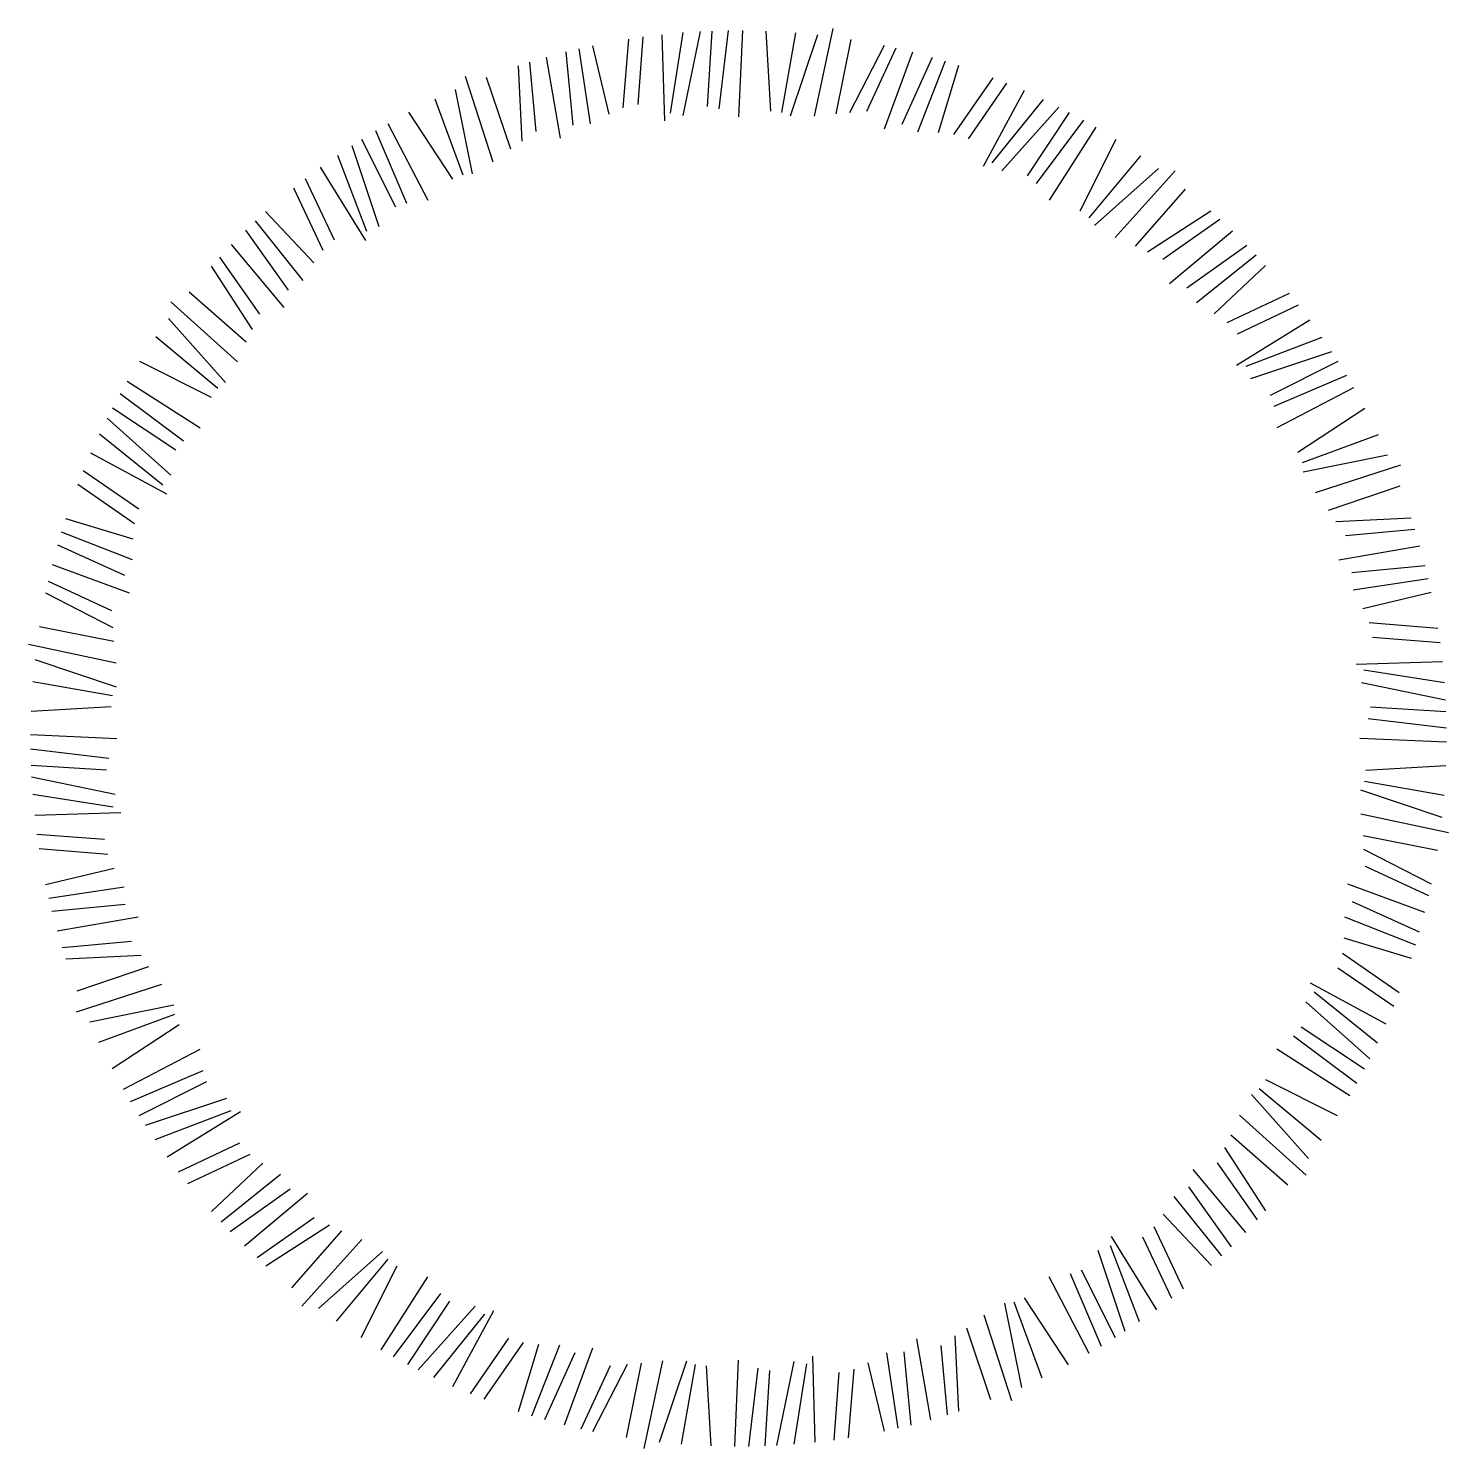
# Model space of a CAD drawing. Extents: x -6 to 6, y -6 to 6.1.
import ezdxf

# ---------------------------------------------------------------- set-up
doc = ezdxf.new("R2010")
doc.units = 0
doc.layers.get('0').update_dxf_attribs({"color": 94, "linetype": 'CONTINUOUS'})

msp = doc.modelspace()

# ---------------------------------------------------------------- linework, layer by layer
at = {"color": 0}
for p, q in [((-0.49, 6.028), (-0.598, 5.346)), ((-0.344, 6.038), (-0.49, 5.327)), ((-0.245, 6.042), (-0.284, 5.401)), ((-0.107, 6.046), (-0.185, 5.382)), ((0.014, 6.046), (-0.019, 5.314)), ((0.213, 6.042), (0.252, 5.364)), ((0.464, 6.027), (0.347, 5.352)), ((0.781, 6.064), (0.623, 5.32)), ((-1.256, 5.917), (-1.118, 5.337)), ((-0.95, 5.974), (-1, 5.392)), ((-0.828, 5.992), (-0.873, 5.419)), ((-0.667, 6.011), (-0.647, 5.282)), ((0.65, 6.009), (0.419, 5.321)), ((0.932, 5.971), (0.805, 5.341)), ((1.215, 5.918), (0.923, 5.348)), ((-1.789, 5.779), (-1.736, 5.19)), ((-1.648, 5.821), (-1.53, 5.135)), ((-1.483, 5.865), (-1.423, 5.245)), ((-1.372, 5.892), (-1.275, 5.254)), ((1.315, 5.896), (1.066, 5.36)), ((1.457, 5.862), (1.217, 5.209)), ((1.623, 5.818), (1.365, 5.251)), ((1.732, 5.786), (1.497, 5.185)), ((-2.335, 5.658), (-2.1, 4.934)), ((-1.887, 5.748), (-1.854, 5.108)), ((1.845, 5.75), (1.674, 5.178)), ((-2.42, 5.545), (-2.276, 4.833)), ((-2.157, 5.652), (-1.952, 5.044)), ((2.138, 5.645), (1.804, 5.166)), ((2.253, 5.6), (1.928, 5.127)), ((2.402, 5.537), (2.055, 4.894)), ((-2.591, 5.467), (-2.355, 4.824)), ((2.564, 5.462), (2.129, 4.926)), ((-2.816, 5.355), (-2.443, 4.787)), ((2.696, 5.397), (2.214, 4.856)), ((2.783, 5.352), (2.429, 4.816)), ((-3.095, 5.198), (-2.831, 4.584)), ((-2.991, 5.259), (-2.652, 4.608)), ((2.904, 5.286), (2.505, 4.751)), ((3.009, 5.226), (2.615, 4.608)), ((-3.296, 5.073), (-3.067, 4.384)), ((-3.213, 5.126), (-2.925, 4.551)), ((3.18, 5.123), (2.875, 4.516)), ((-3.418, 4.991), (-3.17, 4.346)), ((3.389, 4.985), (2.951, 4.458)), ((-3.563, 4.888), (-3.18, 4.266)), ((3.542, 4.876), (2.998, 4.395)), ((3.682, 4.858), (3.174, 4.292)), ((-3.789, 4.714), (-3.541, 4.185)), ((-3.692, 4.791), (-3.445, 4.272)), ((3.767, 4.702), (3.342, 4.22)), ((-4.026, 4.512), (-3.616, 4.078)), ((3.985, 4.515), (3.447, 4.167)), ((-4.196, 4.354), (-3.834, 3.847)), ((-4.114, 4.432), (-3.711, 3.928)), ((4.061, 4.446), (3.577, 4.106)), ((4.167, 4.345), (3.633, 3.9)), ((-4.317, 4.232), (-3.872, 3.698)), ((4.289, 4.224), (3.782, 3.862)), ((-4.418, 4.126), (-4.078, 3.642)), ((4.367, 4.142), (3.863, 3.738)), ((-4.487, 4.05), (-4.139, 3.512)), ((4.447, 4.054), (4.013, 3.644)), ((-4.83, 3.747), (-4.264, 3.239)), ((-4.674, 3.832), (-4.192, 3.407)), ((4.649, 3.817), (4.12, 3.569)), ((4.725, 3.72), (4.207, 3.473)), ((-4.848, 3.607), (-4.367, 3.063)), ((4.823, 3.591), (4.201, 3.208)), ((-4.957, 3.454), (-4.43, 3.016)), ((4.926, 3.446), (4.281, 3.198)), ((5.007, 3.323), (4.319, 3.095)), ((-5.095, 3.245), (-4.488, 2.94)), ((5.061, 3.24), (4.486, 2.953)), ((-5.199, 3.074), (-4.58, 2.68)), ((5.133, 3.123), (4.519, 2.859)), ((5.194, 3.019), (4.543, 2.68)), ((-5.258, 2.97), (-4.723, 2.57)), ((-5.324, 2.848), (-4.788, 2.494)), ((5.29, 2.844), (4.722, 2.471)), ((-5.37, 2.761), (-4.828, 2.279)), ((-5.434, 2.629), (-4.898, 2.195)), ((5.402, 2.619), (4.759, 2.383)), ((-5.509, 2.467), (-4.867, 2.12)), ((5.48, 2.448), (4.768, 2.304)), ((-5.572, 2.318), (-5.099, 1.993)), ((5.592, 2.363), (4.869, 2.127)), ((-5.618, 2.203), (-5.138, 1.869)), ((5.587, 2.185), (4.979, 1.98)), ((-5.722, 1.91), (-5.15, 1.739)), ((5.683, 1.914), (5.043, 1.882)), ((5.714, 1.817), (5.125, 1.764)), ((-5.79, 1.688), (-5.223, 1.43)), ((-5.758, 1.797), (-5.157, 1.562)), ((5.756, 1.676), (5.07, 1.558)), ((-5.834, 1.522), (-5.181, 1.282)), ((5.8, 1.51), (5.18, 1.45)), ((-5.869, 1.38), (-5.332, 1.131)), ((5.827, 1.4), (5.189, 1.303)), ((-5.89, 1.28), (-5.32, 0.988)), ((5.852, 1.284), (5.271, 1.146)), ((-5.943, 0.997), (-5.313, 0.87)), ((5.909, 0.978), (5.326, 1.028)), ((-6.036, 0.846), (-5.292, 0.688)), ((5.927, 0.856), (5.354, 0.901)), ((-5.981, 0.716), (-5.293, 0.484)), ((5.946, 0.695), (5.216, 0.675)), ((5.963, 0.518), (5.281, 0.626)), ((-5.999, 0.529), (-5.324, 0.412)), ((5.973, 0.371), (5.262, 0.518)), ((-6.014, 0.278), (-5.336, 0.317)), ((5.977, 0.273), (5.336, 0.312)), ((5.981, 0.135), (5.317, 0.213)), ((-6.019, 0.079), (-5.286, 0.046)), ((5.981, 0.014), (5.248, 0.046)), ((-6.018, -0.042), (-5.355, -0.12)), ((-6.014, -0.18), (-5.373, -0.219)), ((5.977, -0.185), (5.299, -0.224)), ((-6.01, -0.278), (-5.3, -0.425)), ((5.962, -0.436), (5.287, -0.319)), ((-6, -0.425), (-5.318, -0.533)), ((5.944, -0.623), (5.255, -0.391)), ((-5.983, -0.602), (-5.254, -0.582)), ((5.999, -0.753), (5.254, -0.595)), ((-5.964, -0.763), (-5.391, -0.808)), ((5.906, -0.904), (5.276, -0.777)), ((-5.946, -0.885), (-5.364, -0.935)), ((5.853, -1.187), (5.282, -0.895)), ((-5.89, -1.191), (-5.309, -1.053)), ((5.831, -1.287), (5.295, -1.038)), ((5.797, -1.429), (5.144, -1.189)), ((-5.864, -1.307), (-5.226, -1.21)), ((-5.837, -1.417), (-5.217, -1.357)), ((5.752, -1.595), (5.186, -1.337)), ((-5.793, -1.583), (-5.107, -1.465)), ((5.72, -1.704), (5.12, -1.469)), ((-5.751, -1.724), (-5.162, -1.671)), ((5.685, -1.817), (5.113, -1.646)), ((-5.72, -1.822), (-5.08, -1.789)), ((5.58, -2.11), (5.101, -1.776)), ((-5.624, -2.092), (-5.016, -1.887)), ((5.535, -2.225), (5.061, -1.9)), ((-5.63, -2.27), (-4.906, -2.034)), ((5.471, -2.374), (4.829, -2.027)), ((5.397, -2.536), (4.861, -2.102)), ((-5.517, -2.355), (-4.805, -2.211)), ((5.332, -2.668), (4.79, -2.186)), ((-5.439, -2.526), (-4.796, -2.29)), ((-5.327, -2.751), (-4.759, -2.378)), ((5.287, -2.755), (4.751, -2.401)), ((5.221, -2.877), (4.686, -2.477)), ((-5.231, -2.926), (-4.58, -2.587)), ((5.161, -2.981), (4.543, -2.587)), ((-5.17, -3.03), (-4.556, -2.766)), ((-5.098, -3.147), (-4.523, -2.86)), ((5.058, -3.152), (4.451, -2.847)), ((-5.045, -3.231), (-4.356, -3.002)), ((4.811, -3.514), (4.33, -2.97)), ((4.92, -3.361), (4.393, -2.923)), ((-4.963, -3.353), (-4.319, -3.105)), ((-4.86, -3.498), (-4.238, -3.115)), ((4.793, -3.654), (4.227, -3.146)), ((4.637, -3.739), (4.155, -3.314)), ((-4.763, -3.627), (-4.245, -3.38)), ((-4.686, -3.724), (-4.157, -3.476)), ((4.45, -3.957), (4.102, -3.419)), ((-4.484, -3.961), (-4.05, -3.551)), ((4.28, -4.139), (3.835, -3.605)), ((4.381, -4.033), (4.041, -3.549)), ((-4.404, -4.049), (-3.901, -3.645)), ((-4.326, -4.131), (-3.819, -3.769)), ((-4.205, -4.252), (-3.67, -3.807)), ((4.077, -4.339), (3.673, -3.835)), ((4.159, -4.261), (3.797, -3.754)), ((-4.098, -4.353), (-3.614, -4.013)), ((-4.023, -4.422), (-3.484, -4.074)), ((3.752, -4.621), (3.504, -4.092)), ((3.989, -4.419), (3.579, -3.985)), ((-3.804, -4.609), (-3.38, -4.127)), ((-3.72, -4.765), (-3.211, -4.199)), ((3.526, -4.795), (3.143, -4.173)), ((3.655, -4.698), (3.407, -4.179)), ((-3.579, -4.783), (-3.035, -4.302)), ((3.258, -4.98), (3.03, -4.291)), ((3.381, -4.898), (3.133, -4.253)), ((-3.426, -4.892), (-2.988, -4.365)), ((-3.217, -5.03), (-2.912, -4.423)), ((-3.046, -5.134), (-2.652, -4.515)), ((2.954, -5.166), (2.615, -4.515)), ((3.058, -5.105), (2.794, -4.491)), ((3.175, -5.033), (2.888, -4.458)), ((-2.942, -5.193), (-2.542, -4.658)), ((-2.82, -5.259), (-2.466, -4.723)), ((-2.733, -5.305), (-2.251, -4.763)), ((-2.439, -5.444), (-2.092, -4.802)), ((2.383, -5.452), (2.239, -4.74)), ((2.554, -5.374), (2.318, -4.731)), ((2.778, -5.262), (2.406, -4.694)), ((-2.601, -5.369), (-2.167, -4.833)), ((2.298, -5.565), (2.062, -4.841)), ((-2.29, -5.507), (-1.965, -5.034)), ((1.611, -5.728), (1.493, -5.042)), ((1.849, -5.655), (1.817, -5.015)), ((2.12, -5.559), (1.915, -4.951)), ((-2.175, -5.553), (-1.841, -5.073)), ((-1.882, -5.657), (-1.711, -5.085)), ((-1.769, -5.693), (-1.534, -5.092)), ((-1.66, -5.725), (-1.402, -5.158)), ((-1.494, -5.769), (-1.254, -5.116)), ((1.335, -5.799), (1.238, -5.161)), ((1.445, -5.772), (1.385, -5.152)), ((1.752, -5.686), (1.699, -5.097)), ((-1.352, -5.804), (-1.103, -5.267)), ((-1.252, -5.825), (-0.96, -5.255)), ((-0.969, -5.878), (-0.842, -5.248)), ((-0.818, -5.971), (-0.66, -5.227)), ((-0.688, -5.916), (-0.457, -5.228)), ((-0.501, -5.934), (-0.384, -5.259)), ((-0.25, -5.949), (-0.289, -5.271)), ((-0.051, -5.953), (-0.019, -5.221)), ((0.07, -5.953), (0.148, -5.29)), ((0.306, -5.945), (0.453, -5.234)), ((0.453, -5.935), (0.561, -5.253)), ((0.63, -5.918), (0.61, -5.189)), ((1.219, -5.824), (1.081, -5.244)), ((0.208, -5.949), (0.247, -5.308)), ((0.791, -5.899), (0.835, -5.326)), ((0.913, -5.881), (0.963, -5.299))]:
    msp.add_line(p, q, dxfattribs=at)

doc.saveas('drawing.dxf')
